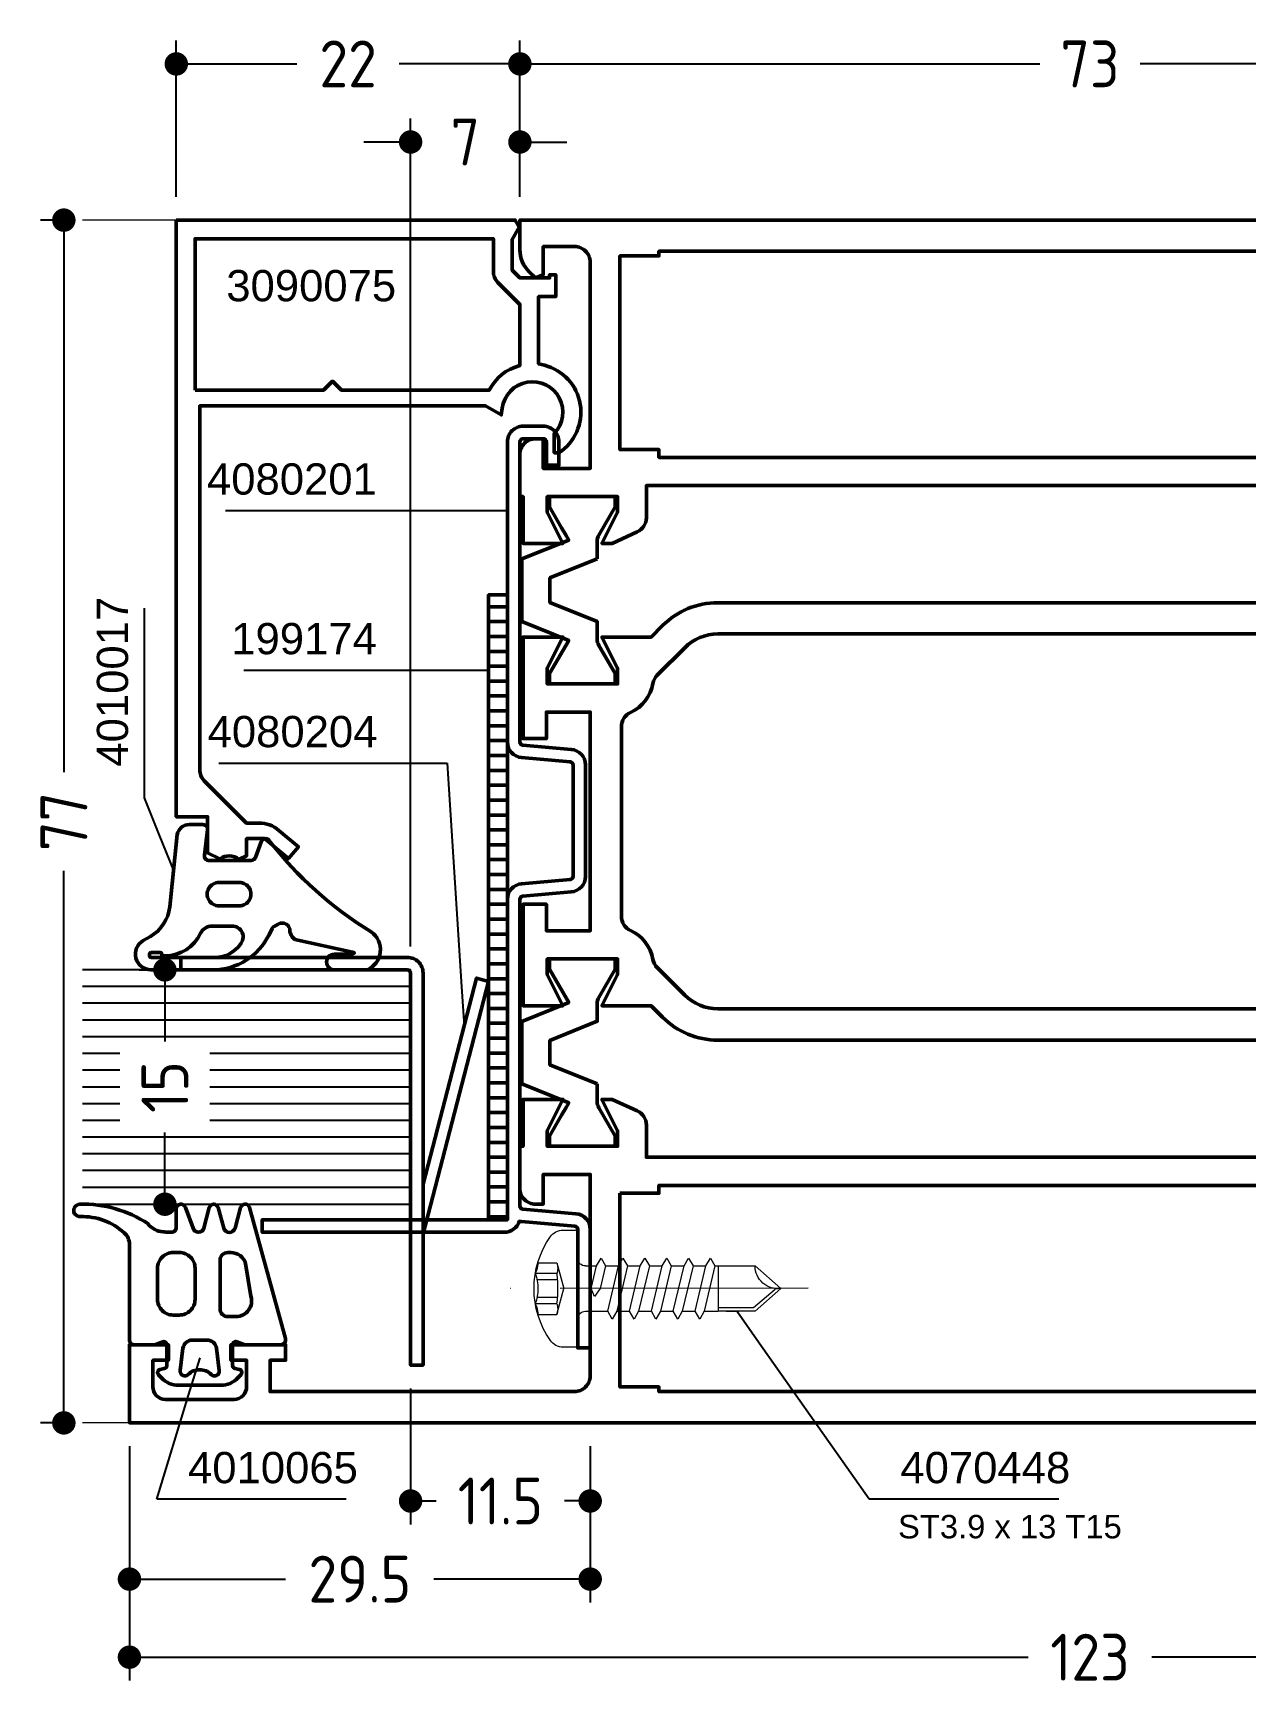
# Model space of a CAD drawing. Header units: millimetres. Extents: x 54 to 293, y 130 to 236.
# Drawn here: x 53.5 to 131.2, y 130.4 to 236.3 of the extents above; entities that cross this region are included whole.
import ezdxf

# ---------------------------------------------------------------- set-up
doc = ezdxf.new("R2010")
doc.units = ezdxf.units.MM
doc.linetypes.add('CENTER', pattern=[50.8, 31.75, -6.35, 6.35, -6.35])
doc.linetypes.add('HIDDEN', pattern=[9.525, 6.35, -3.175])
for name, color, linetype, lineweight in [('AM_5', 3, 'Continuous', 25), ('AM_C', 50, 'Continuous', 50), ('AM_S', 80, 'Continuous', 50), ('Cent3', 70, 'CENTER', 18), ('CHide4', 10, 'HIDDEN', 13), ('Cont2', 2, 'Continuous', 25), ('Cont3', 70, 'Continuous', 18), ('Cont4', 10, 'Continuous', 13)]:
    doc.layers.add(name, color=color, linetype=linetype, lineweight=lineweight)
doc.styles.add('HBS_DIMTEXTSTYLE', font='isocp.shx')
doc.styles.add('SWISSL', font='swissl.ttf')
doc.dimstyles.new('Konstruktionsschnitt 1-1$0', dxfattribs={"dimscale": 0, "dimtxt": 3, "dimasz": 1.5, "dimexe": 1.5, "dimexo": 1.5, "dimgap": 1.5, "dimtad": 0, "dimdsep": 46, "dimtxsty": 'HBS_DIMTEXTSTYLE', "dimblk": 'PUNKT', "dimcen": 0, "dimclrd": 3, "dimclre": 3, "dimclrt": 2, "dimadec": 1, "dimazin": 2, "dimtfac": 0.7, "dimtofl": 0, "dimtmove": 0, "dimatfit": 3, "dimfxl": 0, "dimtolj": 1, "dimtzin": 0, "dimarcsym": 0})

# ---------------------------------------------------------------- blocks, each defined once
blk = doc.blocks.new('PUNKT')
at = {"color": 0, "linetype": 'Continuous'}
blk.add_line((-0.5, 0), (-1, 0), dxfattribs=at)
at = {"color": 0, "linetype": 'Continuous', "const_width": 0.5}
blk.add_lwpolyline([(-0.25, 0, 1), (0.25, 0, 1)], format="xyb", close=True, dxfattribs=at)
blk = doc.blocks.new('*D31')
at = {"layer": 'AM_5', "color": 3, "lineweight": -2, "transparency": 16777216}
for p, q in [((59.69, 145.86), (59.69, 130.85)), ((182.69, 145.85), (182.69, 130.85)), ((61.19, 132.35), (117.23, 132.35)), ((181.19, 132.35), (125.15, 132.35))]:
    blk.add_line(p, q, dxfattribs=at)
at = {"layer": 'AM_5', "color": 3, "lineweight": -2, "transparency": 16777216, "xscale": 1.5, "yscale": 1.5, "zscale": 1.5, "rotation": 180}
blk.add_blockref('PUNKT', (59.69, 132.35), dxfattribs=at)
at = {"layer": 'AM_5', "color": 3, "lineweight": -2, "transparency": 16777216, "xscale": 1.5, "yscale": 1.5, "zscale": 1.5}
blk.add_blockref('PUNKT', (182.69, 132.35), dxfattribs=at)
at = {"layer": 'AM_5', "color": 2, "transparency": 16777216, "insert": (121.19, 132.35), "char_height": 3, "attachment_point": 5, "style": 'HBS_DIMTEXTSTYLE'}
blk.add_mtext('\\A1;123', dxfattribs=at)
blk = doc.blocks.new('*D36')
at = {"layer": 'AM_5', "color": 3, "lineweight": -2, "transparency": 16777216}
for p, q in [((84.69, 225.86), (84.69, 235.85)), ((157.69, 225.85), (157.69, 235.85)), ((86.19, 234.35), (117.98, 234.35)), ((156.19, 234.35), (124.4, 234.35))]:
    blk.add_line(p, q, dxfattribs=at)
at = {"layer": 'AM_5', "color": 3, "lineweight": -2, "transparency": 16777216, "xscale": 1.5, "yscale": 1.5, "zscale": 1.5, "rotation": 180}
blk.add_blockref('PUNKT', (84.69, 234.35), dxfattribs=at)
at = {"layer": 'AM_5', "color": 3, "lineweight": -2, "transparency": 16777216, "xscale": 1.5, "yscale": 1.5, "zscale": 1.5}
blk.add_blockref('PUNKT', (157.69, 234.35), dxfattribs=at)
at = {"layer": 'AM_5', "color": 2, "transparency": 16777216, "insert": (121.19, 234.35), "char_height": 3, "attachment_point": 5, "style": 'HBS_DIMTEXTSTYLE'}
blk.add_mtext('\\A1;73', dxfattribs=at)
blk = doc.blocks.new('*U26', base_point=(43.9, 167.94))
for p, q in [((43.9, 181.87), (22.9, 181.87)), ((43.9, 180.8), (22.9, 180.8)), ((43.9, 179.73), (22.9, 179.73)), ((43.9, 178.66), (22.9, 178.66)), ((25.29, 177.59), (22.9, 177.59)), ((43.9, 177.59), (31.04, 177.59)), ((25.29, 176.51), (22.9, 176.51)), ((43.9, 176.51), (31.04, 176.51)), ((25.29, 175.44), (22.9, 175.44)), ((43.9, 175.44), (31.04, 175.44)), ((25.29, 174.37), (22.9, 174.37)), ((43.9, 174.37), (31.04, 174.37)), ((25.29, 173.3), (22.9, 173.3)), ((43.9, 173.3), (31.04, 173.3)), ((43.9, 172.23), (22.9, 172.23)), ((43.9, 171.16), (22.9, 171.16)), ((43.9, 170.09), (22.9, 170.09)), ((43.9, 169.01), (22.9, 169.01))]:
    blk.add_line(p, q)
blk.add_lwpolyline([(22.9, 167.94), (43.9, 167.94), (43.9, 182.94), (22.9, 182.94)])
blk = doc.blocks.new('*D47')
at = {"layer": 'AM_5', "color": 3, "lineweight": -2, "transparency": 16777216}
for p, q in [((60.31, 176.35), (63.46, 176.35)), ((61.96, 174.85), (61.96, 171.76)), ((61.96, 162.85), (61.96, 165.94)), ((60.31, 161.35), (63.46, 161.35))]:
    blk.add_line(p, q, dxfattribs=at)
at = {"layer": 'AM_5', "color": 3, "lineweight": -2, "transparency": 16777216, "xscale": 1.5, "yscale": 1.5, "zscale": 1.5}
for p, rotation in [((61.96, 176.35), 90), ((61.96, 161.35), 270)]:
    blk.add_blockref('PUNKT', p, dxfattribs=dict(at, rotation=rotation))
at = {"layer": 'AM_5', "color": 2, "transparency": 16777216, "insert": (61.96, 168.85), "char_height": 3, "attachment_point": 5, "rotation": 90, "style": 'HBS_DIMTEXTSTYLE'}
blk.add_mtext('\\A1;15', dxfattribs=at)
blk = doc.blocks.new('*D48')
at = {"layer": 'AM_5', "color": 3, "lineweight": -2, "transparency": 16777216}
for p, q in [((55.19, 224.35), (53.99, 224.35)), ((55.49, 222.85), (55.49, 189)), ((55.49, 148.85), (55.49, 182.7)), ((55.19, 147.35), (53.99, 147.35))]:
    blk.add_line(p, q, dxfattribs=at)
at = {"layer": 'AM_5', "color": 3, "lineweight": -2, "transparency": 16777216, "xscale": 1.5, "yscale": 1.5, "zscale": 1.5}
for p, rotation in [((55.49, 224.35), 90), ((55.49, 147.35), 270)]:
    blk.add_blockref('PUNKT', p, dxfattribs=dict(at, rotation=rotation))
at = {"layer": 'AM_5', "color": 2, "transparency": 16777216, "insert": (55.49, 185.85), "char_height": 3, "attachment_point": 5, "rotation": 90, "style": 'HBS_DIMTEXTSTYLE'}
blk.add_mtext('\\A1;77', dxfattribs=at)
blk = doc.blocks.new('*S414')
at = {"layer": 'AM_5', "color": 3}
for p, q in [((60.63, 199.51), (60.63, 187.36)), ((60.63, 187.36), (61.57, 185.02))]:
    blk.add_line(p, q, dxfattribs=at)
at = {"layer": 'AM_5', "color": 3, "linetype": 'Continuous'}
blk.add_line((61.57, 185.02), (62.51, 182.71), dxfattribs=at)
at = {"layer": 'AM_5', "color": 2, "insert": (59.63, 189.36), "char_height": 2, "attachment_point": 7, "rotation": 90, "style": 'SWISSL'}
blk.add_mtext('4010017', dxfattribs=at)
blk = doc.blocks.new('*S415')
at = {"layer": 'AM_5', "color": 3}
blk.add_line((65.83, 205.75), (81.39, 205.75), dxfattribs=at)
at = {"layer": 'AM_5', "color": 3, "linetype": 'Continuous'}
blk.add_line((81.39, 205.75), (83.89, 205.75), dxfattribs=at)
at = {"layer": 'AM_5', "color": 2, "insert": (75.53, 206.75), "char_height": 2, "attachment_point": 9, "style": 'SWISSL'}
blk.add_mtext('4080201', dxfattribs=at)
blk = doc.blocks.new('*S416')
at = {"layer": 'AM_5', "color": 3}
blk.add_line((67.01, 195.53), (80.19, 195.53), dxfattribs=at)
at = {"layer": 'AM_5', "color": 3, "linetype": 'Continuous'}
blk.add_line((80.19, 195.53), (82.69, 195.53), dxfattribs=at)
at = {"layer": 'AM_5', "color": 2, "insert": (75.53, 196.53), "char_height": 2, "attachment_point": 9, "style": 'SWISSL'}
blk.add_mtext('199174', dxfattribs=at)
blk = doc.blocks.new('*S417')
at = {"layer": 'AM_5', "color": 3}
for p, q in [((65.41, 189.58), (80.03, 189.58)), ((80.03, 189.58), (80.96, 175.26))]:
    blk.add_line(p, q, dxfattribs=at)
at = {"layer": 'AM_5', "color": 3, "linetype": 'Continuous'}
blk.add_line((80.96, 175.26), (81.12, 172.77), dxfattribs=at)
at = {"layer": 'AM_5', "color": 2, "insert": (75.57, 190.58), "char_height": 2, "attachment_point": 9, "style": 'SWISSL'}
blk.add_mtext('4080204', dxfattribs=at)
blk = doc.blocks.new('*S418')
at = {"layer": 'AM_5', "color": 3, "linetype": 'Continuous'}
blk.add_line((63.48, 149.12), (64.21, 151.51), dxfattribs=at)
at = {"layer": 'AM_5', "color": 3}
for p, q in [((61.44, 142.46), (63.48, 149.12)), ((73.57, 142.46), (61.44, 142.46))]:
    blk.add_line(p, q, dxfattribs=at)
at = {"layer": 'AM_5', "color": 2, "insert": (63.44, 143.46), "char_height": 2, "attachment_point": 7, "style": 'SWISSL'}
blk.add_mtext('4010065', dxfattribs=at)
blk = doc.blocks.new('WS4070448')
at = {"layer": 'Cent3', "ltscale": 0.5}
blk.add_line((8.05, -14.4), (8.07, 4.66), dxfattribs=at)
at = {"layer": 'CHide4', "ltscale": 0.3}
for p, q in [((7.1, 1.69), (7.1, 3.08)), ((7.51, 1.69), (7.51, 2.97)), ((8.63, 1.69), (8.63, 2.97)), ((9.04, 1.69), (9.04, 3.08))]:
    blk.add_line(p, q, dxfattribs=at)
for points in [[(6.42, 2.92), (6.42, 1.69)], [(9.72, 2.92), (9.72, 1.69)], [(6.42, 1.69), (8.07, 1.25)], [(9.72, 1.69), (8.07, 1.25)]]:
    blk.add_lwpolyline(points, dxfattribs=at)
for centre, radius, start, end in [((6.48, 4.2), 1.28, 267.2848, 298.8872), ((8.07, 5.85), 2.94, 250.6988, 289.3012), ((9.66, 4.2), 1.28, 241.1128, 272.7152), ((6.76, 2.85), 1.21, 253.6643, 286.3357), ((8.07, 11.78), 10.13, 264.4948, 275.5052), ((9.38, 2.85), 1.21, 253.6643, 286.3357)]:
    blk.add_arc(centre, radius, start, end, dxfattribs=at)
at = {"layer": 'Cont4'}
for p, q in [((6.62, -8.64), (6.62, -11)), ((6.62, -8.64), (9.52, -8.64)), ((9.52, -11), (9.52, -8.64)), ((6.62, -11), (8.07, -12.64)), ((8.07, -12.64), (9.52, -11))]:
    blk.add_line(p, q, dxfattribs=at)
blk.add_lwpolyline([(11.39, 2.11, 0.314856), (4.74, 2.11, 0.244912), (4.32, 1.29), (4.32, 0.36), (11.82, 0.36), (11.82, 1.29, 0.244912), (11.39, 2.11, 0.138291)], format="xyb", dxfattribs=at)
for points in [[(6.12, -1.14), (6.62, -1.43), (8.07, -1.08), (8.57, -0.71), (8.07, -0.51), (6.62, -0.85)], [(6.12, -2.54), (6.62, -2.83), (9.52, -2.14), (10.02, -1.85), (9.52, -1.56), (6.62, -2.25)], [(6.12, -3.94), (6.62, -4.23), (9.52, -3.54), (10.02, -3.25), (9.52, -2.96), (6.62, -3.65)], [(6.12, -5.34), (6.62, -5.63), (9.52, -4.94), (10.02, -4.65), (9.52, -4.36), (6.62, -5.05)], [(6.12, -6.74), (6.62, -7.03), (9.52, -6.34), (10.02, -6.05), (9.52, -5.76), (6.62, -6.45)], [(6.12, -8.14), (6.62, -8.43), (9.52, -7.74), (10.02, -7.45), (9.52, -7.16), (6.62, -7.85)]]:
    blk.add_lwpolyline(points, close=True, dxfattribs=at)
for points in [[(6.62, -0.14), (6.62, -0.85)], [(9.52, -0.14), (9.52, -1.56)], [(6.62, -1.43), (6.62, -1.85)], [(6.62, -1.43), (6.62, -2.25)], [(6.62, -1.43), (6.62, -2.25)], [(6.62, -2.83), (6.62, -3.65)], [(9.52, -2.14), (9.52, -2.96)], [(6.62, -4.23), (6.62, -5.05)], [(9.52, -3.54), (9.52, -4.36)], [(9.52, -4.94), (9.52, -5.76)], [(6.62, -5.63), (6.62, -6.45)], [(9.52, -6.34), (9.52, -7.16)], [(6.62, -7.03), (6.62, -7.85)], [(6.62, -8.43), (6.62, -8.64)], [(9.52, -7.74), (9.52, -8.64)], [(9.27, -8.64), (9.27, -10.89), (8.1, -12.28)], [(9.52, -9.14), (9.52, -9.96)], [(6.62, -9.83), (6.62, -10.65)]]:
    blk.add_lwpolyline(points, dxfattribs=at)
for centre, radius, start, end in [((6.12, -0.14), 0.5, 0, 90), ((10.02, -0.14), 0.5, 90, 180), ((6.61, -12.47), 1.47, 353.4244, 89.6688)]:
    blk.add_arc(centre, radius, start, end, dxfattribs=at)
blk = doc.blocks.new('*S422')
at = {"layer": 'AM_5', "color": 3, "linetype": 'Continuous'}
blk.add_line((100.01, 152.46), (98.57, 154.5), dxfattribs=at)
at = {"layer": 'AM_5', "color": 3}
for p, q in [((107.05, 142.46), (100.01, 152.46)), ((119.2, 142.46), (107.05, 142.46))]:
    blk.add_line(p, q, dxfattribs=at)
at = {"layer": 'AM_5', "color": 2, "insert": (109.05, 143.46), "char_height": 2, "attachment_point": 7, "style": 'SWISSL'}
blk.add_mtext('4070448', dxfattribs=at)
blk = doc.blocks.new('ZAHL links')
at = {"layer": 'AM_5', "color": 2, "style": 'SWISSL'}
blk.add_attdef('XXX', (1.85, -2.5), '', height=1.5, dxfattribs=at)
blk = doc.blocks.new('*D55')
at = {"layer": 'AM_5', "color": 3, "lineweight": -2, "transparency": 16777216}
for p, q in [((62.69, 225.85), (62.69, 235.85)), ((84.69, 225.85), (84.69, 235.85)), ((64.19, 234.35), (70.41, 234.35)), ((83.19, 234.35), (76.97, 234.35))]:
    blk.add_line(p, q, dxfattribs=at)
at = {"layer": 'AM_5', "color": 3, "lineweight": -2, "transparency": 16777216, "xscale": 1.5, "yscale": 1.5, "zscale": 1.5, "rotation": 180}
blk.add_blockref('PUNKT', (62.69, 234.35), dxfattribs=at)
at = {"layer": 'AM_5', "color": 3, "lineweight": -2, "transparency": 16777216, "xscale": 1.5, "yscale": 1.5, "zscale": 1.5}
blk.add_blockref('PUNKT', (84.69, 234.35), dxfattribs=at)
at = {"layer": 'AM_5', "color": 2, "transparency": 16777216, "insert": (73.69, 234.35), "char_height": 3, "attachment_point": 5, "style": 'HBS_DIMTEXTSTYLE'}
blk.add_mtext('\\A1;22', dxfattribs=at)
blk = doc.blocks.new('*D56')
at = {"layer": 'AM_5', "color": 3, "lineweight": -2, "transparency": 16777216}
for p, q in [((77.69, 177.85), (77.69, 230.85)), ((84.69, 225.85), (84.69, 230.85)), ((76.19, 229.35), (74.69, 229.35)), ((86.19, 229.35), (87.69, 229.35))]:
    blk.add_line(p, q, dxfattribs=at)
at = {"layer": 'AM_5', "color": 3, "lineweight": -2, "transparency": 16777216, "xscale": 1.5, "yscale": 1.5, "zscale": 1.5}
blk.add_blockref('PUNKT', (77.69, 229.35), dxfattribs=at)
at = {"layer": 'AM_5', "color": 3, "lineweight": -2, "transparency": 16777216, "xscale": 1.5, "yscale": 1.5, "zscale": 1.5, "rotation": 180}
blk.add_blockref('PUNKT', (84.69, 229.35), dxfattribs=at)
at = {"layer": 'AM_5', "color": 2, "transparency": 16777216, "insert": (81.19, 229.35), "char_height": 3, "attachment_point": 5, "style": 'HBS_DIMTEXTSTYLE'}
blk.add_mtext('\\A1;7', dxfattribs=at)
blk = doc.blocks.new('*D57')
at = {"layer": 'AM_5', "color": 3, "lineweight": -2, "transparency": 16777216}
for p, q in [((77.69, 149.55), (77.69, 140.85)), ((89.19, 145.85), (89.19, 140.85)), ((79.19, 142.35), (79.33, 142.35)), ((87.69, 142.35), (87.55, 142.35))]:
    blk.add_line(p, q, dxfattribs=at)
at = {"layer": 'AM_5', "color": 3, "lineweight": -2, "transparency": 16777216, "xscale": 1.5, "yscale": 1.5, "zscale": 1.5, "rotation": 180}
blk.add_blockref('PUNKT', (77.69, 142.35), dxfattribs=at)
at = {"layer": 'AM_5', "color": 3, "lineweight": -2, "transparency": 16777216, "xscale": 1.5, "yscale": 1.5, "zscale": 1.5}
blk.add_blockref('PUNKT', (89.19, 142.35), dxfattribs=at)
at = {"layer": 'AM_5', "color": 2, "transparency": 16777216, "insert": (83.44, 142.35), "char_height": 3, "attachment_point": 5, "style": 'HBS_DIMTEXTSTYLE'}
blk.add_mtext('\\A1;11.5', dxfattribs=at)
blk = doc.blocks.new('*D58')
at = {"layer": 'AM_5', "color": 3, "lineweight": -2, "transparency": 16777216}
for p, q in [((59.69, 145.85), (59.69, 135.85)), ((89.19, 145.85), (89.19, 135.85)), ((61.19, 137.35), (69.68, 137.35)), ((87.69, 137.35), (79.19, 137.35))]:
    blk.add_line(p, q, dxfattribs=at)
at = {"layer": 'AM_5', "color": 3, "lineweight": -2, "transparency": 16777216, "xscale": 1.5, "yscale": 1.5, "zscale": 1.5, "rotation": 180}
blk.add_blockref('PUNKT', (59.69, 137.35), dxfattribs=at)
at = {"layer": 'AM_5', "color": 3, "lineweight": -2, "transparency": 16777216, "xscale": 1.5, "yscale": 1.5, "zscale": 1.5}
blk.add_blockref('PUNKT', (89.19, 137.35), dxfattribs=at)
at = {"layer": 'AM_5', "color": 2, "transparency": 16777216, "insert": (74.44, 137.35), "char_height": 3, "attachment_point": 5, "style": 'HBS_DIMTEXTSTYLE'}
blk.add_mtext('\\A1;29.5', dxfattribs=at)
blk = doc.blocks.new('WI3090075')
for points in [[(0, 22), (0, 0.3), (-0.45, 0.04), (-1.25, 0.5), (-3.2, 0.5), (-3.7, 0), (-3.7, -1.9), (-3.5, -1.9), (-3.5, -2.3), (-4.9, -2.3), (-4.9, -1.2), (-9.2, -1.2), (-9.3, -1.58, -0.652679), (-14.9, -2.49), (-14.9, -2.2), (-13.66, -2.2, 1.382111), (-12.04, 1.13), (-12.48, 1.19), (-11.9, 2.2), (-11.9, 20.5), (-35.19, 20.5, 0.198912), (-35.89, 20.21), (-38.6, 17.5), (-38.6, 16.71, -0.176327), (-39.07, 15.43), (-40.12, 14.18), (-40.88, 14.82), (-39.6, 16.35), (-39.6, 17.5), (-40.7, 17.5), (-40.93, 17.99, 0.339409), (-40.9, 19.21), (-40.5, 20), (-38.2, 20), (-38.2, 22), (0, 22)], [(-10.9, 20.8), (-10.9, 12.58), (-10.32, 12), (-10.9, 11.42), (-10.9, 1.97, -0.213458), (-9.31, 0), (-5.4, 0), (-3.99, 1.41, -0.198912), (-3.28, 1.7), (-1.2, 1.7), (-1.2, 20.8), (-10.9, 20.8)]]:
    blk.add_lwpolyline(points, format="xyb", close=True)
blk = doc.blocks.new('WI1020445')
for points in [[(-59.8, 2.2), (-60.81, 4.36, -0.109518), (-60.9, 4.78), (-60.9, 6.6), (-60, 6.6), (-60, 70.9), (-57.94, 70.9, 0.294108), (-57.03, 71.49), (-56.3, 73.1), (-56.3, 73.75), (-58.3, 72.75), (-59.3, 72.75), (-59.3, 77.25), (-58.3, 77.25), (-56.3, 76.25), (-56.3, 78.8), (-59.3, 78.8), (-59.3, 79), (-62, 79, 0.414214), (-63, 78), (-63, 77.5), (-61.1, 77.5), (-61.1, 74.5), (-74, 74.5, -0.414214), (-75, 75.5), (-75, 95), (-73, 95), (-73, 94), (-72, 94), (-72, 97.5), (-73, 97.5), (-73, 96.5), (-74.7, 96.5, -0.414214), (-75.5, 97.3), (-75.5, 101.7, -0.414214), (-74.7, 102.5), (-73, 102.5), (-73, 101.5), (-72, 101.5), (-72, 104), (-77, 104), (-77, -19), (-72, -19), (-72, -16.5), (-73, -16.5), (-73, -17.5), (-74.7, -17.5, -0.414214), (-75.5, -16.7), (-75.5, -12.3, -0.414214), (-74.7, -11.5), (-73, -11.5), (-73, -12.5), (-72, -12.5), (-72, -9), (-73, -9), (-73, -10), (-75.2, -10), (-75.2, -3.5), (-73.22, -3.5), (-72.06, -2.34), (-72.2, -2), (-75.2, -2), (-75.2, 5, -0.414214), (-74.2, 6), (-65.6, 6, -0.414214), (-64.6, 5), (-64.6, -2), (-65, -2), (-65, -3.5), (-59.8, -3.5), (-59.8, -0.95), (-61.8, -1.95), (-62.8, -1.95), (-62.8, 2.55), (-61.8, 2.55), (-59.8, 1.55), (-59.8, 2.2)], [(-55.31, 74.05), (-56.43, 74.05, 0.131652), (-56.83, 73.94), (-58.64, 72.9), (-59.3, 72.9), (-59.3, 77.1), (-58.64, 77.1), (-57.3, 76.33), (-56.81, 76.04), (-56.51, 75.87), (-55.3, 78.88), (-51.3, 78.88), (-50.09, 75.87), (-47.96, 77.1), (-47.3, 77.1), (-47.3, 72.9), (-47.96, 72.9), (-49.77, 73.94, 0.131652), (-50.17, 74.05), (-51.29, 74.05), (-52.52, 77.08), (-54.09, 77.08)], [(-52.5, 66.33, -0.198912), (-51.04, 69.86), (-50.3, 70.6), (-50.3, 73.75), (-48.3, 72.75), (-47.3, 72.75), (-47.3, 77.25), (-48.3, 77.25), (-50.3, 76.25), (-50.3, 78.8), (-43.8, 78.8), (-43.8, 77.3), (-45.5, 77.3), (-45.5, 74.5), (-31.5, 74.5), (-31.5, 77.3), (-33.2, 77.3), (-33.2, 78.8), (-26.7, 78.8), (-26.7, 76.25), (-28.7, 77.25), (-29.7, 77.25), (-29.7, 72.75), (-28.7, 72.75), (-26.7, 73.75), (-26.7, 70.6), (-25.96, 69.86, -0.198912), (-24.5, 66.33), (-24.5, 5.21, 0.109518), (-24.41, 4.79), (-23.2, 2.2), (-23.2, 1.55), (-25.2, 2.55), (-26.2, 2.55), (-26.2, -1.95), (-25.2, -1.95), (-23.2, -0.95), (-23.2, -3.5), (-31.5, -3.5), (-31.5, 0.3), (-29, 0.3), (-29, 6), (-48, 6), (-48, 0.3), (-45.5, 0.3), (-45.5, -3.5), (-53.8, -3.5), (-53.8, -0.95), (-51.8, -1.95), (-50.8, -1.95), (-50.8, 2.55), (-51.8, 2.55), (-53.8, 1.55), (-53.8, 2.2), (-52.59, 4.79, 0.109518), (-52.5, 5.21)], [(-21.69, 74.05), (-20.57, 74.05, -0.131652), (-20.17, 73.94), (-18.36, 72.9), (-17.7, 72.9), (-17.7, 77.1), (-18.36, 77.1), (-19.7, 76.33), (-20.19, 76.04), (-20.49, 75.87), (-21.7, 78.88), (-25.7, 78.88), (-26.91, 75.87), (-29.04, 77.1), (-29.7, 77.1), (-29.7, 72.9), (-29.04, 72.9), (-27.23, 73.94, -0.131652), (-26.83, 74.05), (-25.71, 74.05), (-24.49, 77.08), (-22.91, 77.08)], [(-17.7, 79), (-15, 79, -0.414214), (-14, 78), (-14, 77.5), (-15.9, 77.5), (-15.9, 74.5), (-2.7, 74.5, 0.414214), (-1.7, 75.5), (-1.7, 77.5), (-3.5, 77.5), (-3.71, 78.01), (-3.31, 78.41, -0.198912), (-1.9, 79), (0, 79), (0, 6), (-12, 6), (-12, -3.5), (-17.2, -3.5), (-17.2, -0.95), (-15.2, -1.95), (-14.2, -1.95), (-14.2, 2.55), (-15.2, 2.55), (-17.2, 1.55), (-17.2, 2.2), (-16.19, 4.36, 0.109518), (-16.1, 4.78), (-16.1, 6.6), (-17, 6.6), (-17, 70.9), (-19.06, 70.9, -0.294108), (-19.97, 71.49), (-20.7, 73.1), (-20.7, 73.75), (-18.7, 72.75), (-17.7, 72.75), (-17.7, 77.25), (-18.7, 77.25), (-20.7, 76.25), (-20.7, 78.8), (-17.7, 78.8), (-17.7, 79)], [(-50.5, 8), (-26.5, 8), (-26.5, 66.33, 0.198912), (-27.38, 68.45), (-29.14, 70.21, 0.154989), (-29.67, 70.49, -0.248244), (-31.53, 71.91, 0.293963), (-32.44, 72.5), (-44.57, 72.5, 0.293963), (-45.48, 71.91, -0.248244), (-47.33, 70.49, 0.154989), (-47.86, 70.21), (-49.62, 68.45, 0.198912), (-50.5, 66.33)], [(-58.81, 1.25), (-59.93, 1.25, -0.131652), (-60.33, 1.36), (-62.14, 2.4), (-62.8, 2.4), (-62.8, -1.8), (-62.14, -1.8), (-60.8, -1.03), (-60.31, -0.74), (-60.01, -0.57), (-58.8, -3.58), (-54.8, -3.58), (-53.59, -0.57), (-51.46, -1.8), (-50.8, -1.8), (-50.8, 2.4), (-51.46, 2.4), (-53.27, 1.36, -0.131652), (-53.67, 1.25), (-54.79, 1.25), (-56.02, -1.78), (-57.59, -1.78)], [(-18.19, 1.25), (-17.07, 1.25, 0.131652), (-16.67, 1.36), (-14.86, 2.4), (-14.2, 2.4), (-14.2, -1.8), (-14.86, -1.8), (-16.2, -1.03), (-16.69, -0.74), (-16.99, -0.57), (-18.2, -3.58), (-22.2, -3.58), (-23.41, -0.57), (-25.54, -1.8), (-26.2, -1.8), (-26.2, 2.4), (-25.54, 2.4), (-23.73, 1.36, 0.131652), (-23.33, 1.25), (-22.21, 1.25), (-20.99, -1.78), (-19.41, -1.78)]]:
    blk.add_lwpolyline(points, format="xyb", close=True)
for points in [[(-62.3, 72.6), (-74.7, 72.6), (-74.7, 70.1), (-75, 70.1), (-75, 10.4), (-74.7, 10.4), (-74.7, 7.9), (-62.3, 7.9), (-62.3, 10.4), (-61.8, 10.4), (-61.8, 70.1), (-62.3, 70.1), (-62.3, 72.6)], [(-14.7, 7.9), (-2.3, 7.9), (-2.3, 10.4), (-2, 10.4), (-2, 70.1), (-2.3, 70.1), (-2.3, 72.6), (-14.7, 72.6), (-14.7, 70.1), (-15.2, 70.1), (-15.2, 10.4), (-14.7, 10.4), (-14.7, 7.9)]]:
    blk.add_lwpolyline(points, close=True)
blk = doc.blocks.new('WI199174')
h = blk.add_hatch()
h.set_pattern_fill('LINE', color=256, scale=0.3, angle=-90)
h.set_pattern_definition([(270, (103.3971, 49.9), (0.9525, 4e-16), [])])
h.paths.add_polyline_path([(0, 1.2), (0, 0), (40, 0), (40, 1.2)])
blk.add_lwpolyline([(0, 1.2), (0, 0), (40, 0), (40, 1.2)], close=True)
blk = doc.blocks.new('WI4010017')
for points in [[(-3.46, 2.42, -0.240056), (-5.37, 3.66), (-5.63, 4.12, 0.767327), (-7.5, 3.62), (-7.5, -0.35, 0.286745), (-5.25, -3.94), (-4.85, -4.14, -0.149451), (-4.72, -4.26), (-4.57, -4.53, -0.57735), (-5, -5.28), (-5.12, -5.28), (-5.16, -5.31, 0.158399), (-5.55, -5.6), (-6.36, -9.28, -0.113567), (-6.42, -9.4, -0.190093), (-6.5, -9.19), (-6.5, -8.12, 1), (-7.5, -8.12), (-7.5, -10.18, 0.009709), (-7.5, -10.22, 0.587918), (-5.07, -10.47, -0.09166), (0.81, -3.93, 0.553622), (0.7, -3.44), (-0.3, -3.07, -0.315299), (-0.5, -2.79), (-0.5, -0.1, -0.449698), (-0.16, 0.2), (1.46, 0, 0.449698), (1.8, 0.3), (1.8, 1.16, 0.354573), (1.17, 1.94), (-3.46, 2.42)], [(-3.46, 2.42, -0.240056), (-5.37, 3.66), (-5.63, 4.12, 0.767327), (-7.5, 3.62), (-7.5, -0.35, 0.286745), (-5.25, -3.94), (-4.85, -4.14, -0.149451), (-4.72, -4.26), (-4.57, -4.53, -0.57735), (-5, -5.28), (-5.12, -5.28), (-5.16, -5.31, 0.158399), (-5.55, -5.6), (-6.36, -9.28, -0.113567), (-6.42, -9.4, -0.190093), (-6.5, -9.19), (-6.5, -8.12, 1), (-7.5, -8.12), (-7.5, -10.18, 0.009709), (-7.5, -10.22, 0.587918), (-5.07, -10.47, -0.09166), (0.81, -3.93, 0.553622), (0.7, -3.44), (-0.3, -3.07, -0.315299), (-0.5, -2.79), (-0.5, -0.1, -0.449698), (-0.16, 0.2), (1.46, 0, 0.449698), (1.8, 0.3), (1.8, 1.16, 0.354573), (1.17, 1.94), (-3.46, 2.42)], [(-4.7, -0.28, 0.292811), (-5.16, 0.44, -0.290987), (-6.6, 2.71), (-6.6, 2.92), (-6.5, 2.92, 0.414214), (-6.4, 3.02), (-6.4, 3.62, 0.414214), (-6.5, 3.72), (-6.6, 3.72, 0.414214), (-6.7, 3.62), (-6.7, -0.48, 0.244698), (-5.85, -2.12), (-5.8, -2.15, 0.673804), (-4.71, -1.45), (-4.7, -0.28)], [(-4.7, -0.28, 0.292811), (-5.16, 0.44, -0.290987), (-6.6, 2.71), (-6.6, 2.92), (-6.5, 2.92, 0.414214), (-6.4, 3.02), (-6.4, 3.62, 0.414214), (-6.5, 3.72), (-6.6, 3.72, 0.414214), (-6.7, 3.62), (-6.7, -0.48, 0.244698), (-5.85, -2.12), (-5.8, -2.15, 0.673804), (-4.71, -1.45), (-4.7, -0.28)], [(-1.91, -0.73, 1.006711), (-3.4, -0.73), (-3.4, -2.03, 1.006711), (-1.91, -2.03), (-1.91, -0.73)], [(-1.91, -0.73, 1.006711), (-3.4, -0.73), (-3.4, -2.03, 1.006711), (-1.91, -2.03), (-1.91, -0.73)], [(-1.91, -0.73, 1.006711), (-3.4, -0.73), (-3.4, -2.03, 1.006711), (-1.91, -2.03), (-1.91, -0.73)]]:
    blk.add_lwpolyline(points, format="xyb", close=True)
blk = doc.blocks.new('WI4010065')
for points in [[(0.3, 0, 0.414214), (0, -0.3), (0, -1.62), (0.19, -2.13, -0.520567), (0, -2.4), (-1.33, -2.4, -0.36397), (-1.53, -2.23), (-1.58, -1.97, 0.594937), (-1.91, -1.85), (-2.12, -2.05, 0.208), (-2.6, -3.15), (-2.6, -5.85, 0.208), (-2.12, -6.95), (-1.91, -7.15, 0.594937), (-1.58, -7.03), (-1.53, -6.77, -0.36397), (-1.33, -6.6), (0, -6.6, -0.520567), (0.19, -6.87), (0, -7.38), (0, -9.7, 0.505497), (0.39, -9.99), (8.79, -7.69, 0.751737), (8.78, -7.11), (7.47, -6.76, -0.767327), (7.47, -6.04), (8.78, -5.69, 0.767327), (8.78, -5.11), (7.46, -4.76, -0.767327), (7.46, -4.08), (8.78, -3.59, 0.876976), (8.7, -3), (7.5, -3, -0.414214), (7.2, -2.7), (7.2, -2.48, -0.051818), (7.23, -2.17, -0.225446), (7.75, -1.18, 0.150709), (9, 3.17, 1.016945), (8.2, 3.15, -0.195341), (7.16, 0.33, -0.211259), (6.42, 0)], [(4.9, -1.8, -0.414214), (5.9, -2.8), (5.9, -3.2, -0.414214), (4.9, -4.2), (2.9, -4.2, -0.414214), (1.9, -3.2), (1.9, -2.8, -0.414214), (2.9, -1.8)], [(0.3, -4.98), (0.3, -4.02, 0.378866), (-0.23, -3.43), (-1.66, -3.25, 0.717695), (-1.91, -3.76, -0.421053), (-1.91, -5.24, 0.717695), (-1.66, -5.75), (-0.23, -5.57, 0.378866)], [(5.4, -5.8, -0.414214), (5.9, -6.3), (5.9, -6.49, -0.328465), (5.2, -7.44), (3.1, -7.78, -0.505497), (1.8, -6.83), (1.8, -6.3, -0.414214), (2.3, -5.8)]]:
    blk.add_lwpolyline(points, format="xyb", close=True)
blk = doc.blocks.new('WI4080201')
blk.add_lwpolyline([(-49, 1, 0.414214), (-48.8, 0.8), (-28.48, 0.8, -0.388879), (-27.49, -0.11), (-27.22, -3.22, 0.388879), (-27.02, -3.4), (-19.88, -3.4, 0.388879), (-19.68, -3.22), (-19.41, -0.11, -0.388879), (-18.42, 0.8), (0.8, 0.8, -0.414214), (1.8, -0.2), (1.8, -1.5, -0.414214), (0.8, -2.5), (-0.7, -2.5), (-0.7, -1.7), (0.8, -1.7, 0.414214), (1, -1.5), (1, -0.2, 0.414214), (0.8, 0), (-18.42, 0, 0.388879), (-18.62, -0.18), (-18.89, -3.29, -0.388879), (-19.88, -4.2), (-27.02, -4.2, -0.388879), (-28.01, -3.29), (-28.28, -0.18, 0.388879), (-28.48, 0), (-48.12, 0, 0.388879), (-48.32, -0.18), (-48.61, -3.59, -0.388879), (-49.61, -4.5), (-57.2, -4.5), (-57.2, -3.7), (-49.61, -3.7, 0.388879), (-49.41, -3.52), (-49.11, -0.11, -0.039327), (-49.09, 0.04, -0.331311), (-49.8, 1), (-49.8, 16.5), (-49, 16.5), (-49, 1)], format="xyb", close=True)
blk = doc.blocks.new('WI4080204')
blk.add_lwpolyline([(0.8, 0.2, -0.414214), (-0.2, -0.8), (-25.3, -0.8), (-25.3, 0), (-0.2, 0, 0.414214), (0, 0.2), (0, 14.7), (0.8, 14.7), (0.8, 0.2)], format="xyb", close=True)
blk.add_lwpolyline([(-13.72, -0.8), (-0.53, -4.23), (-0.74, -5), (-16.9, -0.8)])

msp = doc.modelspace()

# ---------------------------------------------------------------- linework, layer by layer
at = {"layer": 'Cont3'}
for p, q in [((62.689, 224.354), (56.689, 224.354)), ((59.689, 147.353), (56.689, 147.353))]:
    msp.add_line(p, q, dxfattribs=at)

# ---------------------------------------------------------------- block references
at = {"xscale": -1, "rotation": 90}
msp.add_blockref('WS4070448', (88.75, 164.016), dxfattribs=at)
at = {"layer": 'AM_5'}
for name in ['*S415', '*S414', '*S416', '*S417', '*S422', '*S418']:
    msp.add_blockref(name, (0, 0), dxfattribs=at)
at = {"layer": 'AM_C', "rotation": 89.99999999999991}
for name, p in [('WI4080201', (84.69, 209.354)), ('WI199174', (83.89, 160.354)), ('WI4010017', (64.69, 183.854)), ('WI4080204', (77.689, 176.352)), ('WI4010065', (59.689, 152.355))]:
    msp.add_blockref(name, p, dxfattribs=at)
at = {"layer": 'AM_S', "rotation": 89.99999999999991}
for name, p in [('WI1020445', (163.69, 224.356)), ('WI3090075', (84.69, 224.354))]:
    msp.add_blockref(name, p, dxfattribs=at)
at = {"layer": 'Cont2'}
msp.add_blockref('*U26', (77.689, 161.352), dxfattribs=at)
at = {"layer": 'Cont3'}
msp.add_blockref('ZAHL links', (107.052, 142.459), dxfattribs=at).add_auto_attribs({'XXX': 'ST3.9 x 13 T15'})

# ---------------------------------------------------------------- texts
at = {"layer": 'AM_5', "color": 2, "insert": (65.89, 221.154), "char_height": 2, "attachment_point": 1, "style": 'SWISSL'}
msp.add_mtext('3090075', dxfattribs=at)

# ---------------------------------------------------------------- dimensions: what is measured, and where the dimension line sits
at = {"layer": 'AM_5'}
for base, p1, p2, picture, middle in [((84.69, 234.354), (62.69, 224.354), (84.69, 224.354), '*D55', (73.69, 234.354)), ((157.69, 234.354), (84.69, 224.356), (157.69, 224.354), '*D36', (121.19, 234.354)), ((182.689, 132.353), (59.689, 147.355), (182.689, 147.354), '*D31', (121.189, 132.353))]:
    dim = msp.add_linear_dim(base=base, p1=p1, p2=p2, dimstyle='Konstruktionsschnitt 1-1$0', override={"dimscale": 1}, dxfattribs=at)
    dim.commit()
    dim.dimension.update_dxf_attribs({"geometry": picture, "text_midpoint": middle})
for base, p1, p2, angle, picture, middle in [((77.689, 229.354), (84.69, 224.354), (77.689, 176.352), 180, '*D56', (81.189, 229.354)), ((55.49, 224.354), (56.689, 147.353), (56.689, 224.354), 90, '*D48', (55.49, 185.854)), ((61.956, 176.352), (58.813, 161.352), (58.813, 176.352), 90, '*D47', (61.956, 168.852)), ((89.189, 142.353), (77.689, 151.053), (89.189, 147.353), 180, '*D57', (83.439, 142.353))]:
    dim = msp.add_linear_dim(base=base, p1=p1, p2=p2, angle=angle, dimstyle='Konstruktionsschnitt 1-1$0', override={"dimscale": 1}, dxfattribs=at)
    dim.commit()
    dim.dimension.update_dxf_attribs({"geometry": picture, "text_midpoint": middle, "dimtype": 160})
dim = msp.add_linear_dim(base=(59.689, 137.353), p1=(89.189, 147.353), p2=(59.689, 147.353), angle=180, dimstyle='Konstruktionsschnitt 1-1$0', override={"dimscale": 1}, dxfattribs=at)
dim.commit()
dim.dimension.update_dxf_attribs({"geometry": '*D58', "text_midpoint": (74.439, 137.353)})

doc.saveas('drawing.dxf')
